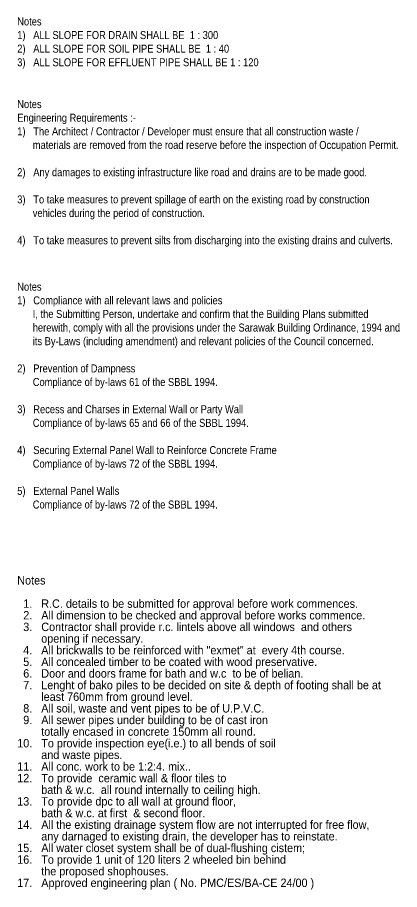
# Model space of a CAD drawing. Header units: inches. Extents: x 3562 to 70198, y -55726 to -1193.
# Drawn here: x 55212 to 66725, y -46881 to -20580 of the extents above; entities that cross this region are included whole.
import ezdxf

# ---------------------------------------------------------------- set-up
doc = ezdxf.new("R2010")
doc.units = ezdxf.units.IN
doc.header["$MEASUREMENT"] = 0
doc.layers.add('Notes', color=7, linetype='Continuous')

msp = doc.modelspace()

# ---------------------------------------------------------------- texts
at = {"layer": 'Notes', "color": 7, "attachment_point": 1}
for s, insert, char_height, width in [('\\pxsm1.02;\\fGeneva|b0|i0|c0|p241.4323;\\W0.87;Notes\\P1)   ALL SLOPE FOR DRAIN SHALL BE  1 : 300\\P2)   ALL SLOPE FOR SOIL PIPE SHALL BE  1 : 40\\P3)   ALL SLOPE FOR EFFLUENT PIPE SHALL BE 1 : 120', (55205, -20580), 241.43, 8325.56), ('\\pxsm1.02;\\fGeneva|b0|i0|c0|p241.4323;\\W0.87;Notes\\PEngineering Requirements :-\\P1)   The Architect / Contractor / Developer must ensure that all construction waste /\\P      materials are removed from the road reserve before the inspection of Occupation Permit.\\P\\P2)   Any damages to existing infrastructure like road and drains are to be made good.\\P\\P3)   To take measures to prevent spillage of earth on the existing road by construction\\P      vehicles during the period of construction.\\P\\P4)   To take measures to prevent silts from discharging into the existing drains and culverts.', (55205, -23073), 241.43, 14358.06), ('\\pxsm1.02;\\fGeneva|b0|i0|c0|p241.4323;\\W0.87;Notes\\P1)   Compliance with all relevant laws and policies\\P      I, the Submitting Person, undertake and confirm that the Building Plans submitted\\P      herewith, comply with all the provisions under the Sarawak Building Ordinance, 1994 and\\P      its By-Laws (including amendment) and relevant policies of the Council concerned.\\P\\P2)   Prevention of Dampness\\P      Compliance of by-laws 61 of the SBBL 1994.\\P\\P3)   Recess and Charses in External Wall or Party Wall\\P      Compliance of by-laws 65 and 66 of the SBBL 1994.\\P\\P4)   Securing External Panel Wall to Reinforce Concrete Frame\\P      Compliance of by-laws 72 of the SBBL 1994.\\P\\P5)   External Panel Walls\\P      Compliance of by-laws 72 of the SBBL 1994.', (55205, -28580), 241.43, 14287.5), ('\\pxsm0.83;\\fHelvetica|b0|i0|c0|p253.5590;\\W0.92;Notes\\P\\P  1.   R.C. details to be submitted for approval before work commences.\\P  2.   All dimension to be checked and approval before works commence.\\P  3.   Contractor shall provide r.c. lintels above all windows  and others \\P        opening if necessary.\\P  4.   All brickwalls to be reinforced with "exmet" at  every 4th course.\\P  5.   All concealed timber to be coated with wood preservative.\\P  6.   Door and doors frame for bath and w.c  to be of belian.\\P  7.   Lenght of bako piles to be decided on site & depth of footing shall be at \\P        least 760mm from ground level.\\P  8.   All soil, waste and vent pipes to be of U.P.V.C.\\P  9.   All sewer pipes under building to be of cast iron\\P        totally encased in concrete 150mm all round.\\P10.   To provide inspection eye(i.e.) to all bends of soil\\P        and waste pipes.\\P11.   All conc. work to be 1:2:4. mix..\\P12.   To provide  ceramic wall & floor tiles to \\P        bath & w.c.  all round internally to ceiling high.\\P13.   To provide dpc to all wall at ground floor,\\P        bath & w.c. at first  & second floor. \\P14.   All the existing drainage system flow are not interrupted for free flow,\\P        any darnaged to existing drain, the developer has to reinstate.\\P15.   All water closet system shall be of dual-flushing cistem;\\P16.   To provide 1 unit of 120 liters 2 wheeled bin behind\\P        the proposed shophouses.\\P17.   Approved engineering plan ( No. PMC/ES/BA-CE 24/00 )', (55205, -37429), 253.56, 11959.17)]:
    msp.add_mtext(s, dxfattribs=dict(at, insert=insert, char_height=char_height, width=width))

doc.saveas('drawing.dxf')
